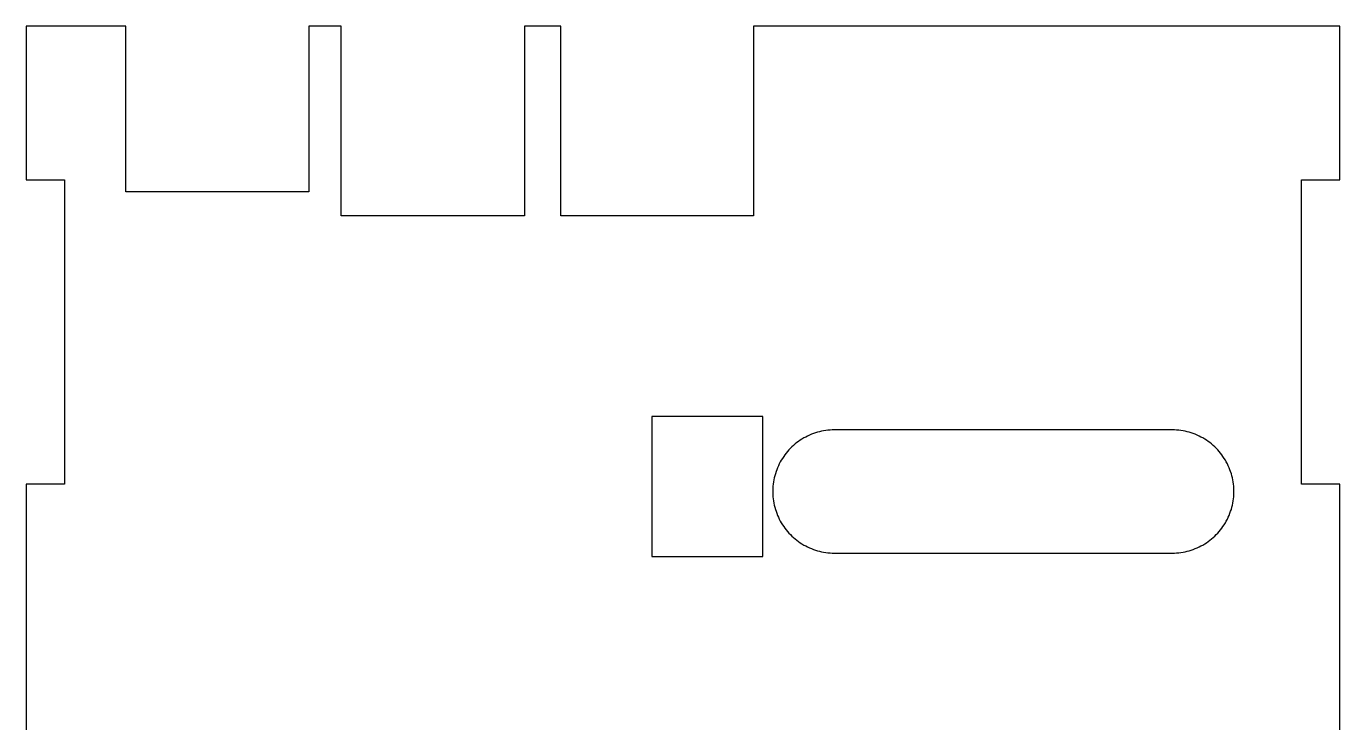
# Model space of a CAD drawing. Header units: millimetres. Extents: x -12 to 325, y -161 to 218.
# Drawn here: x -5.6 to 104.1, y 160.3 to 218.5 of the extents above; entities that cross this region are included whole.
import ezdxf

# ---------------------------------------------------------------- set-up
doc = ezdxf.new("R2010")
doc.units = ezdxf.units.MM
doc.header["$MEASUREMENT"] = 0
doc.layers.add('plot', color=12, linetype='Continuous', true_color=0xb80000)

msp = doc.modelspace()

# ---------------------------------------------------------------- linework, layer by layer
at = {"layer": 'plot'}
for points in [[(2.68, 218.48), (-5.63, 218.48)], [(-5.63, 218.48), (-5.63, 205.65)], [(17.98, 218.48), (17.98, 204.66), (2.68, 204.66), (2.68, 218.48)], [(20.68, 218.48), (17.98, 218.48)], [(35.98, 218.48), (35.98, 202.66), (20.68, 202.66), (20.68, 218.48)], [(39.02, 218.48), (35.98, 218.48)], [(55.13, 218.48), (55.13, 202.66), (39.02, 202.66), (39.02, 218.48)], [(104.09, 218.48), (55.13, 218.48)], [(104.09, 205.65), (104.09, 218.48)], [(-5.63, 205.65), (-2.43, 205.65), (-2.43, 180.25)], [(100.89, 180.25), (100.89, 205.65), (104.09, 205.65)], [(46.62, 174.19), (55.91, 174.19), (55.91, 185.89), (46.62, 185.89), (46.62, 174.19)], [(61.87, 184.77), (61.69, 184.77), (61.51, 184.76), (61.33, 184.75), (61.16, 184.72), (60.98, 184.7), (60.81, 184.66), (60.64, 184.62), (60.46, 184.58), (60.29, 184.53), (60.13, 184.47), (59.96, 184.41), (59.8, 184.34), (59.64, 184.26), (59.48, 184.18), (59.32, 184.1), (59.17, 184.01), (59.02, 183.91), (58.87, 183.81), (58.73, 183.71), (58.59, 183.6), (58.46, 183.48), (58.33, 183.36), (58.2, 183.24), (58.08, 183.11), (57.96, 182.97), (57.85, 182.84), (57.74, 182.7), (57.64, 182.55), (57.54, 182.4), (57.44, 182.25), (57.36, 182.1), (57.27, 181.94), (57.2, 181.78), (57.13, 181.62), (57.06, 181.45), (57, 181.29), (56.95, 181.12), (56.9, 180.95), (56.85, 180.78), (56.82, 180.6), (56.79, 180.43), (56.76, 180.25), (56.74, 180.07), (56.73, 179.9), (56.73, 179.72), (56.73, 179.54), (56.73, 179.37), (56.74, 179.19), (56.76, 179.01), (56.79, 178.84), (56.82, 178.66), (56.85, 178.49), (56.9, 178.32), (56.95, 178.14), (57, 177.98), (57.06, 177.81), (57.13, 177.64), (57.2, 177.48), (57.27, 177.32), (57.36, 177.16), (57.44, 177.01), (57.54, 176.86), (57.64, 176.71), (57.74, 176.57), (57.85, 176.43), (57.96, 176.29), (58.08, 176.16), (58.2, 176.03), (58.33, 175.9), (58.46, 175.78), (58.59, 175.67), (58.73, 175.56), (58.87, 175.45), (59.02, 175.35), (59.17, 175.26), (59.32, 175.16), (59.48, 175.08), (59.64, 175), (59.8, 174.93), (59.96, 174.86), (60.13, 174.79), (60.29, 174.74), (60.46, 174.69), (60.64, 174.64), (60.81, 174.6), (60.98, 174.57), (61.16, 174.54), (61.33, 174.52), (61.51, 174.5), (61.69, 174.49), (61.87, 174.49)], [(90.11, 184.77), (61.87, 184.77)], [(90.11, 174.49), (90.29, 174.49), (90.47, 174.5), (90.65, 174.52), (90.82, 174.54), (91, 174.57), (91.17, 174.6), (91.34, 174.64), (91.52, 174.69), (91.69, 174.74), (91.85, 174.79), (92.02, 174.86), (92.18, 174.93), (92.34, 175), (92.5, 175.08), (92.66, 175.16), (92.81, 175.26), (92.96, 175.35), (93.11, 175.45), (93.25, 175.56), (93.39, 175.67), (93.52, 175.78), (93.65, 175.9), (93.78, 176.03), (93.9, 176.16), (94.02, 176.29), (94.13, 176.43), (94.24, 176.57), (94.34, 176.71), (94.44, 176.86), (94.54, 177.01), (94.62, 177.16), (94.71, 177.32), (94.78, 177.48), (94.85, 177.64), (94.92, 177.81), (94.98, 177.98), (95.04, 178.14), (95.08, 178.32), (95.13, 178.49), (95.16, 178.66), (95.19, 178.84), (95.22, 179.01), (95.24, 179.19), (95.25, 179.37), (95.25, 179.54), (95.25, 179.72), (95.25, 179.9), (95.24, 180.07), (95.22, 180.25), (95.19, 180.43), (95.16, 180.6), (95.13, 180.78), (95.08, 180.95), (95.04, 181.12), (94.98, 181.29), (94.92, 181.45), (94.85, 181.62), (94.78, 181.78), (94.71, 181.94), (94.62, 182.1), (94.54, 182.25), (94.44, 182.4), (94.34, 182.55), (94.24, 182.7), (94.13, 182.84), (94.02, 182.97), (93.9, 183.11), (93.78, 183.24), (93.65, 183.36), (93.52, 183.48), (93.39, 183.6), (93.25, 183.71), (93.11, 183.81), (92.96, 183.91), (92.81, 184.01), (92.66, 184.1), (92.5, 184.18), (92.34, 184.26), (92.18, 184.34), (92.02, 184.41), (91.85, 184.47), (91.69, 184.53), (91.52, 184.58), (91.34, 184.62), (91.17, 184.66), (91, 184.7), (90.82, 184.72), (90.65, 184.75), (90.47, 184.76), (90.29, 184.77), (90.11, 184.77)], [(-2.43, 180.25), (-5.63, 180.25)], [(-5.63, 180.25), (-5.63, 169.48)], [(104.09, 180.25), (100.89, 180.25)], [(104.09, 169.48), (104.09, 180.25)], [(61.87, 174.49), (90.11, 174.49)], [(-5.63, 169.48), (-5.63, 166.34)], [(104.09, 166.34), (104.09, 169.48)], [(-5.63, 166.34), (-5.63, -4.16)], [(104.09, -4.16), (104.09, 166.34)]]:
    msp.add_lwpolyline(points, dxfattribs=at)

doc.saveas('drawing.dxf')
